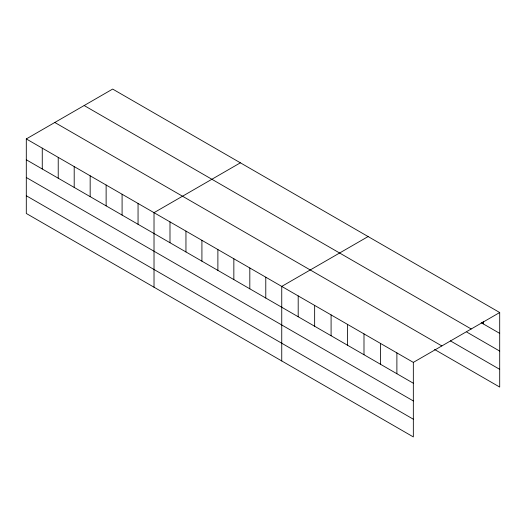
<?xml version="1.0" encoding="UTF-8"?>
<svg xmlns="http://www.w3.org/2000/svg" width="526" height="526" viewBox="0 0 526 526"><rect width="100%" height="100%" fill="white"/><g stroke="black" fill="none" stroke-linecap="round" stroke-linejoin="round"><path stroke-width="0.79" d="M26.3 138.936L413.337 362.388L413.337 436.928L26.3 213.471L26.3 138.936L112.663 89.072L499.7 312.529L499.7 387.064L434.588 349.474M240.382 162.81L154.019 212.675L154.019 287.216M368.108 236.555L281.745 286.414L281.745 360.954M413.337 362.388L499.7 312.529M481.198 322.688L499.7 333.372M84.16 105.529L471.197 328.98M466.799 332.097L499.7 351.092M450.355 340.855L499.7 369.344M54.803 122.479L441.84 345.937M26.3 159.772L413.337 383.23M26.3 177.499L413.337 400.95M26.3 195.751L413.337 419.209M483.249 321.465L483.249 323.871M396.887 352.893L396.887 373.736M380.443 343.393L380.443 364.235M363.992 333.898L363.992 354.741M347.541 324.397L347.541 345.24M331.091 314.903L331.091 335.746M314.647 305.409L314.647 326.251M298.196 295.908L298.196 316.751M265.781 277.195L265.781 298.038M249.817 267.977L249.817 288.82M233.846 258.759L233.846 279.602M217.882 249.541L217.882 270.384M201.918 240.323L201.918 261.166M185.954 231.111L185.954 251.947M169.99 221.893L169.99 242.736M138.055 203.457L138.055 224.3M122.091 194.239L122.091 215.081M106.127 185.02L106.127 205.863M90.163 175.802L90.163 196.645M74.199 166.584L74.199 187.427M58.228 157.366L58.228 178.209M42.264 148.148L42.264 168.991"/></g></svg>
